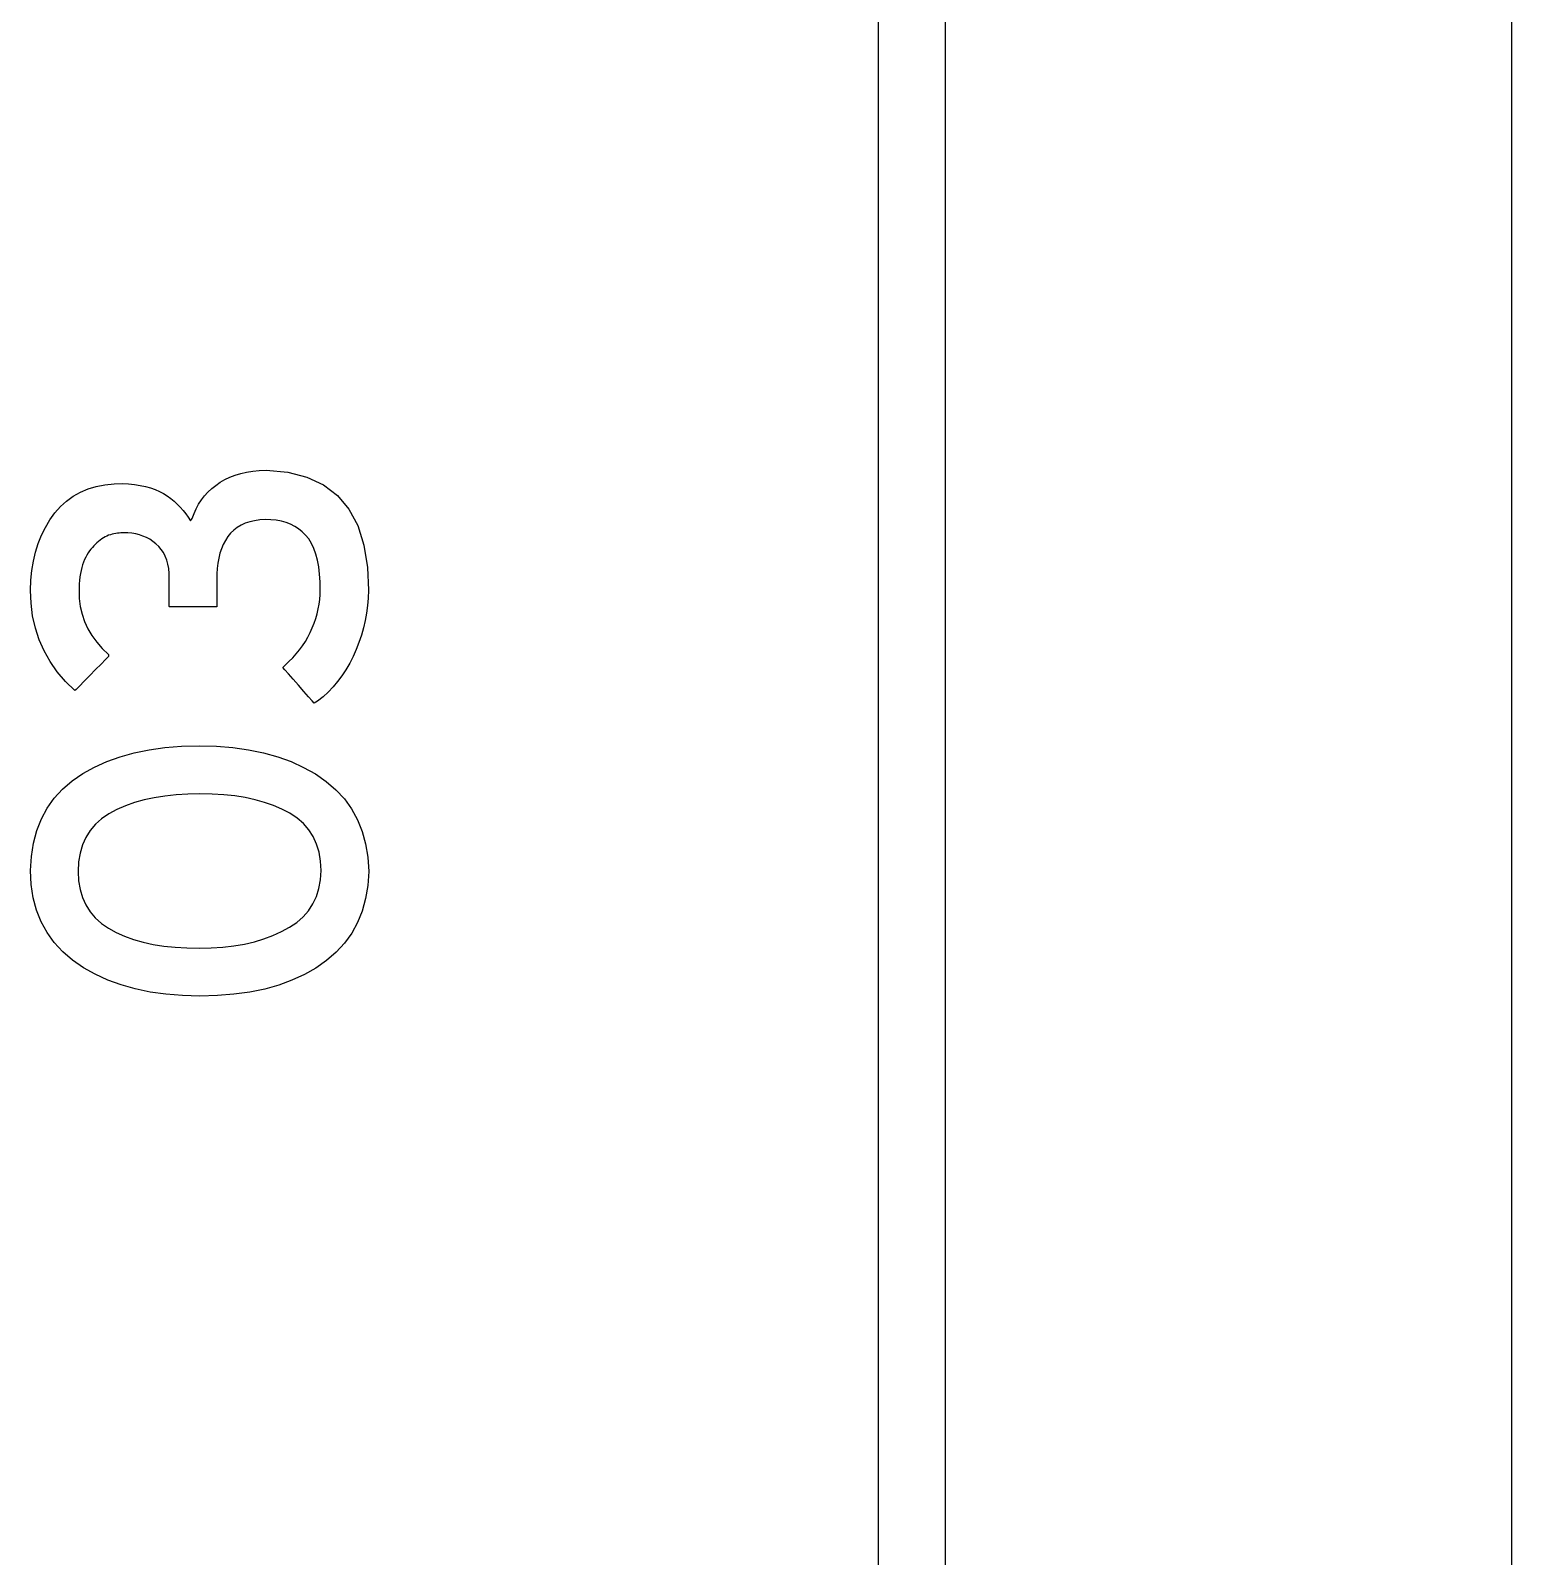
# Model space of a CAD drawing. Extents: x 1 to 47.7, y 0.2 to 33.5.
# Drawn here: x 36.1198 to 36.5591, y 4.101 to 4.5538 of the extents above; entities that cross this region are included whole.
import ezdxf

# ---------------------------------------------------------------- set-up
doc = ezdxf.new("R2010")
doc.units = 0
doc.header["$MEASUREMENT"] = 0
for name, color, linetype in [('1_1__SCREW_TERMINAL_BLOCK_', 7, 'CONTINUOUS'), ('1_2__SCREW_TERMINAL_BLOCK_', 7, 'CONTINUOUS'), ('1_3__CONNECTORIZED_RELAY__', 7, 'CONTINUOUS'), ('1_4__CONNECTORIZED_RELAY__', 7, 'CONTINUOUS'), ('6_0____DWG', 7, 'CONTINUOUS')]:
    doc.layers.add(name, color=color, linetype=linetype)

msp = doc.modelspace()

# ---------------------------------------------------------------- linework, layer by layer
at = {"layer": '1_1__SCREW_TERMINAL_BLOCK_'}
for points in [[(36.37123, 5.08584), (36.37123, 4.97034), (36.37123, 4.85767), (36.37123, 4.80243), (36.37123, 4.74794), (36.37123, 4.6942), (36.37123, 4.64123), (36.37123, 4.58904), (36.37123, 4.53765), (36.37123, 4.48706), (36.37123, 4.43729), (36.37124, 4.38834), (36.37124, 4.34024), (36.37124, 4.293), (36.37124, 4.24661), (36.37124, 4.20111), (36.37124, 4.15649), (36.37124, 4.11278), (36.37124, 4.06998)], [(36.39123, 4.07346), (36.39123, 4.12601), (36.39123, 4.17944), (36.39123, 4.23374), (36.39123, 4.2889), (36.39123, 4.3449), (36.39122, 4.40173), (36.39122, 4.45937), (36.39122, 4.51782), (36.39122, 4.57706), (36.39122, 4.63708), (36.39122, 4.69787), (36.39122, 4.7594), (36.39122, 4.88468), (36.39122, 5.01282)]]:
    msp.add_lwpolyline(points, dxfattribs=at)
for points in [[(36.1897, 4.42329), (36.19614, 4.42273), (36.20182, 4.4213), (36.20673, 4.419), (36.21087, 4.41583), (36.21425, 4.41178), (36.21687, 4.40687), (36.21872, 4.40108), (36.2198, 4.39441), (36.22011, 4.38768), (36.22, 4.38539), (36.21979, 4.38313), (36.21948, 4.3809), (36.21907, 4.37869), (36.21856, 4.37651), (36.21795, 4.37435), (36.21724, 4.37222), (36.21643, 4.37011), (36.21551, 4.36803), (36.21448, 4.36602), (36.21337, 4.36411), (36.21218, 4.36231), (36.2109, 4.3606), (36.20954, 4.359), (36.20809, 4.35749), (36.20657, 4.35609), (36.20496, 4.3548), (36.20394, 4.35417), (36.20335, 4.35485), (36.20227, 4.35609), (36.20087, 4.3577), (36.1993, 4.35949), (36.19773, 4.36129), (36.19633, 4.36289), (36.19525, 4.36413), (36.19466, 4.36481), (36.1953, 4.36548), (36.19648, 4.36656), (36.1976, 4.36767), (36.19864, 4.36883), (36.19961, 4.37002), (36.20051, 4.37124), (36.20134, 4.37251), (36.20209, 4.3738), (36.20278, 4.37514), (36.20339, 4.37653), (36.20394, 4.37793), (36.20441, 4.37933), (36.20481, 4.38074), (36.20514, 4.38215), (36.20539, 4.38356), (36.20558, 4.38498), (36.2057, 4.3864), (36.20574, 4.38782), (36.2057, 4.39015), (36.20555, 4.39247), (36.20529, 4.39463), (36.20492, 4.39662), (36.20444, 4.39845), (36.20385, 4.4001), (36.20314, 4.40159), (36.20233, 4.40291), (36.2014, 4.40407), (36.20042, 4.40505), (36.19935, 4.40591), (36.1982, 4.40665), (36.19696, 4.40728), (36.19563, 4.40779), (36.19422, 4.40819), (36.19271, 4.40846), (36.19113, 4.40862), (36.18945, 4.40866), (36.18782, 4.40856), (36.18628, 4.40834), (36.18484, 4.40801), (36.1835, 4.40756), (36.18226, 4.40701), (36.18113, 4.40633), (36.18009, 4.40554), (36.17915, 4.40464), (36.17833, 4.40362), (36.17762, 4.40249), (36.17699, 4.40129), (36.17646, 4.40002), (36.17601, 4.39867), (36.17565, 4.39724), (36.17538, 4.39575), (36.1752, 4.39418), (36.1751, 4.39253), (36.17509, 4.3915), (36.17509, 4.39095), (36.17509, 4.38994), (36.17509, 4.38862), (36.17509, 4.38716), (36.17509, 4.38569), (36.17509, 4.38438), (36.17509, 4.38337), (36.17509, 4.38282), (36.17492, 4.38276), (36.17392, 4.38276), (36.17221, 4.38276), (36.17006, 4.38276), (36.1677, 4.38276), (36.16537, 4.38276), (36.16332, 4.38276), (36.16179, 4.38276), (36.16103, 4.38276), (36.16098, 4.38292), (36.16098, 4.38361), (36.16098, 4.38471), (36.16098, 4.38606), (36.16098, 4.38753), (36.16098, 4.38895), (36.16098, 4.39017), (36.16098, 4.39106), (36.16098, 4.39145), (36.16095, 4.39272), (36.16081, 4.39412), (36.16057, 4.39543), (36.16023, 4.39666), (36.15978, 4.3978), (36.15923, 4.39886), (36.15858, 4.39983), (36.15783, 4.40072), (36.15697, 4.40152), (36.15608, 4.40221), (36.15516, 4.40281), (36.15419, 4.40333), (36.15317, 4.40378), (36.15211, 4.40413), (36.15101, 4.40441), (36.14987, 4.4046), (36.14868, 4.40471), (36.14756, 4.40474), (36.14707, 4.40473), (36.14659, 4.40471), (36.14609, 4.40466), (36.14559, 4.4046), (36.14508, 4.40452), (36.14456, 4.40443), (36.14404, 4.40431), (36.14351, 4.40418), (36.14297, 4.40402), (36.14244, 4.40379), (36.14192, 4.40353), (36.14142, 4.40324), (36.14092, 4.40293), (36.14044, 4.40258), (36.13997, 4.40221), (36.13951, 4.40181), (36.13907, 4.40138), (36.13862, 4.40092), (36.13817, 4.40043), (36.13773, 4.39991), (36.13732, 4.39935), (36.13692, 4.39876), (36.13655, 4.39814), (36.13619, 4.39748), (36.13586, 4.39679), (36.13554, 4.39606), (36.13526, 4.39528), (36.13502, 4.39444), (36.13481, 4.39356), (36.13463, 4.39263), (36.13448, 4.39166), (36.13436, 4.39064), (36.13428, 4.38958), (36.13422, 4.38848), (36.1342, 4.38733), (36.13427, 4.38525), (36.13457, 4.38288), (36.1351, 4.3806), (36.13585, 4.3784), (36.13683, 4.37628), (36.13803, 4.37424), (36.13945, 4.37228), (36.1411, 4.37041), (36.14297, 4.36862), (36.14299, 4.36809), (36.14209, 4.36718), (36.14074, 4.36581), (36.13911, 4.36415), (36.13737, 4.36238), (36.13571, 4.3607), (36.13431, 4.35927), (36.13334, 4.35828), (36.13298, 4.35791), (36.1302, 4.36063), (36.12775, 4.36349), (36.12563, 4.36651), (36.12384, 4.36968), (36.12238, 4.373), (36.12125, 4.37647), (36.12044, 4.38009), (36.11997, 4.38386), (36.11982, 4.38765), (36.11993, 4.39067), (36.12022, 4.39358), (36.12067, 4.39636), (36.1213, 4.39904), (36.12211, 4.40159), (36.12308, 4.40403), (36.12423, 4.40635), (36.12555, 4.40856), (36.12705, 4.41064), (36.12872, 4.41252), (36.13053, 4.41417), (36.1325, 4.4156), (36.13462, 4.4168), (36.13689, 4.41777), (36.1393, 4.41851), (36.14187, 4.41903), (36.14459, 4.41932), (36.14704, 4.41935), (36.14889, 4.41924), (36.15065, 4.41905), (36.15232, 4.41879), (36.15389, 4.41846), (36.15537, 4.41806), (36.15675, 4.41758), (36.15804, 4.41703), (36.15923, 4.4164), (36.16034, 4.41569), (36.1614, 4.41492), (36.16241, 4.41411), (36.16336, 4.41324), (36.16425, 4.41234), (36.16509, 4.41139), (36.16587, 4.41039), (36.1666, 4.40935), (36.16727, 4.40826), (36.16777, 4.40904), (36.16831, 4.41051), (36.16894, 4.4119), (36.16967, 4.41323), (36.1705, 4.41449), (36.17142, 4.41568), (36.17245, 4.4168), (36.17358, 4.41785), (36.1748, 4.41882), (36.17609, 4.41974), (36.17747, 4.42054), (36.17894, 4.42125), (36.1805, 4.42185), (36.18216, 4.42234), (36.18391, 4.42274), (36.18575, 4.42302), (36.18768, 4.42321)], [(36.1698, 4.34153), (36.17495, 4.3414), (36.17985, 4.34101), (36.18452, 4.34035), (36.18895, 4.33944), (36.19315, 4.33827), (36.1971, 4.33684), (36.20082, 4.33515), (36.2043, 4.3332), (36.20753, 4.33098), (36.21041, 4.32851), (36.21292, 4.32579), (36.21505, 4.32282), (36.21681, 4.31961), (36.2182, 4.31614), (36.21921, 4.31243), (36.21985, 4.30847), (36.22012, 4.30427), (36.21985, 4.30011), (36.21922, 4.29619), (36.21821, 4.29252), (36.21684, 4.28909), (36.21509, 4.2859), (36.21298, 4.28296), (36.2105, 4.28027), (36.20765, 4.27781), (36.20446, 4.27561), (36.20104, 4.27365), (36.19737, 4.27196), (36.19344, 4.27053), (36.18927, 4.26936), (36.18484, 4.26845), (36.18017, 4.2678), (36.17525, 4.26741), (36.17007, 4.26728), (36.16491, 4.26741), (36.15999, 4.26781), (36.15531, 4.26847), (36.15087, 4.26939), (36.14667, 4.27057), (36.14271, 4.27202), (36.13899, 4.27374), (36.13551, 4.27571), (36.13227, 4.27795), (36.12938, 4.28044), (36.12687, 4.28316), (36.12475, 4.28612), (36.123, 4.28933), (36.12163, 4.29277), (36.12065, 4.29645), (36.12004, 4.30037), (36.11982, 4.30454), (36.12007, 4.30874), (36.12068, 4.31269), (36.12167, 4.31639), (36.12303, 4.31984), (36.12476, 4.32304), (36.12686, 4.32599), (36.12933, 4.32868), (36.13216, 4.33113), (36.13535, 4.33332), (36.13879, 4.33524), (36.14248, 4.33691), (36.14641, 4.33832), (36.15059, 4.33947), (36.15502, 4.34037), (36.1597, 4.34101), (36.16462, 4.3414)], [(36.17007, 4.3273), (36.16645, 4.32722), (36.16299, 4.32701), (36.15967, 4.32664), (36.15651, 4.32613), (36.15351, 4.32548), (36.15065, 4.32468), (36.14795, 4.32373), (36.1454, 4.32264), (36.14302, 4.32138), (36.14091, 4.31991), (36.13908, 4.31826), (36.13753, 4.31641), (36.13626, 4.31437), (36.13526, 4.31213), (36.13454, 4.3097), (36.13409, 4.30708), (36.13392, 4.30427), (36.13409, 4.3015), (36.13453, 4.29892), (36.13524, 4.29653), (36.13623, 4.29433), (36.13749, 4.29232), (36.13902, 4.2905), (36.14082, 4.28886), (36.1429, 4.28742), (36.14523, 4.28616), (36.14773, 4.28504), (36.15039, 4.28407), (36.15322, 4.28326), (36.15621, 4.28261), (36.15936, 4.2821), (36.16268, 4.28175), (36.16616, 4.28155), (36.1698, 4.28151), (36.1734, 4.28158), (36.17684, 4.28181), (36.18013, 4.2822), (36.18326, 4.28273), (36.18624, 4.28342), (36.18906, 4.28426), (36.19172, 4.28525), (36.19423, 4.2864), (36.19662, 4.28769), (36.19879, 4.28915), (36.20068, 4.29079), (36.20229, 4.29262), (36.2036, 4.29463), (36.20464, 4.29683), (36.20538, 4.29921), (36.20584, 4.30178), (36.20601, 4.30454), (36.20584, 4.30735), (36.20539, 4.30997), (36.20466, 4.31238), (36.20364, 4.3146), (36.20234, 4.31663), (36.20075, 4.31846), (36.19889, 4.32009), (36.19674, 4.32153), (36.19438, 4.32276), (36.1919, 4.32382), (36.18926, 4.32474), (36.18646, 4.32552), (36.1835, 4.32616), (36.18038, 4.32666), (36.17711, 4.32701), (36.17367, 4.32723)]]:
    msp.add_lwpolyline(points, close=True, dxfattribs=at)
at = {"layer": '1_2__SCREW_TERMINAL_BLOCK_'}
for points in [[(36.37123, 5.08584), (36.37123, 4.97034), (36.37123, 4.85767), (36.37123, 4.80243), (36.37123, 4.74794), (36.37123, 4.6942), (36.37123, 4.64123), (36.37123, 4.58904), (36.37123, 4.53765), (36.37123, 4.48706), (36.37123, 4.43729), (36.37124, 4.38834), (36.37124, 4.34024), (36.37124, 4.293), (36.37124, 4.24661), (36.37124, 4.20111), (36.37124, 4.15649), (36.37124, 4.11278), (36.37124, 4.06998)], [(36.39123, 4.07346), (36.39123, 4.12601), (36.39123, 4.17944), (36.39123, 4.23374), (36.39123, 4.2889), (36.39123, 4.3449), (36.39122, 4.40173), (36.39122, 4.45937), (36.39122, 4.51782), (36.39122, 4.57706), (36.39122, 4.63708), (36.39122, 4.69787), (36.39122, 4.7594), (36.39122, 4.88468), (36.39122, 5.01282)]]:
    msp.add_lwpolyline(points, dxfattribs=at)
for points in [[(36.1897, 4.42329), (36.19614, 4.42273), (36.20182, 4.4213), (36.20673, 4.419), (36.21087, 4.41583), (36.21425, 4.41178), (36.21687, 4.40687), (36.21872, 4.40108), (36.2198, 4.39441), (36.22011, 4.38768), (36.22, 4.38539), (36.21979, 4.38313), (36.21948, 4.3809), (36.21907, 4.37869), (36.21856, 4.37651), (36.21795, 4.37435), (36.21724, 4.37222), (36.21643, 4.37011), (36.21551, 4.36803), (36.21448, 4.36602), (36.21337, 4.36411), (36.21218, 4.36231), (36.2109, 4.3606), (36.20954, 4.359), (36.20809, 4.35749), (36.20657, 4.35609), (36.20496, 4.3548), (36.20394, 4.35417), (36.20335, 4.35485), (36.20227, 4.35609), (36.20087, 4.3577), (36.1993, 4.35949), (36.19773, 4.36129), (36.19633, 4.36289), (36.19525, 4.36413), (36.19466, 4.36481), (36.1953, 4.36548), (36.19648, 4.36656), (36.1976, 4.36767), (36.19864, 4.36883), (36.19961, 4.37002), (36.20051, 4.37124), (36.20134, 4.37251), (36.20209, 4.3738), (36.20278, 4.37514), (36.20339, 4.37653), (36.20394, 4.37793), (36.20441, 4.37933), (36.20481, 4.38074), (36.20514, 4.38215), (36.20539, 4.38356), (36.20558, 4.38498), (36.2057, 4.3864), (36.20574, 4.38782), (36.2057, 4.39015), (36.20555, 4.39247), (36.20529, 4.39463), (36.20492, 4.39662), (36.20444, 4.39845), (36.20385, 4.4001), (36.20314, 4.40159), (36.20233, 4.40291), (36.2014, 4.40407), (36.20042, 4.40505), (36.19935, 4.40591), (36.1982, 4.40665), (36.19696, 4.40728), (36.19563, 4.40779), (36.19422, 4.40819), (36.19271, 4.40846), (36.19113, 4.40862), (36.18945, 4.40866), (36.18782, 4.40856), (36.18628, 4.40834), (36.18484, 4.40801), (36.1835, 4.40756), (36.18226, 4.40701), (36.18113, 4.40633), (36.18009, 4.40554), (36.17915, 4.40464), (36.17833, 4.40362), (36.17762, 4.40249), (36.17699, 4.40129), (36.17646, 4.40002), (36.17601, 4.39867), (36.17565, 4.39724), (36.17538, 4.39575), (36.1752, 4.39418), (36.1751, 4.39253), (36.17509, 4.3915), (36.17509, 4.39095), (36.17509, 4.38994), (36.17509, 4.38862), (36.17509, 4.38716), (36.17509, 4.38569), (36.17509, 4.38438), (36.17509, 4.38337), (36.17509, 4.38282), (36.17492, 4.38276), (36.17392, 4.38276), (36.17221, 4.38276), (36.17006, 4.38276), (36.1677, 4.38276), (36.16537, 4.38276), (36.16332, 4.38276), (36.16179, 4.38276), (36.16103, 4.38276), (36.16098, 4.38292), (36.16098, 4.38361), (36.16098, 4.38471), (36.16098, 4.38606), (36.16098, 4.38753), (36.16098, 4.38895), (36.16098, 4.39017), (36.16098, 4.39106), (36.16098, 4.39145), (36.16095, 4.39272), (36.16081, 4.39412), (36.16057, 4.39543), (36.16023, 4.39666), (36.15978, 4.3978), (36.15923, 4.39886), (36.15858, 4.39983), (36.15783, 4.40072), (36.15697, 4.40152), (36.15608, 4.40221), (36.15516, 4.40281), (36.15419, 4.40333), (36.15317, 4.40378), (36.15211, 4.40413), (36.15101, 4.40441), (36.14987, 4.4046), (36.14868, 4.40471), (36.14756, 4.40474), (36.14707, 4.40473), (36.14659, 4.40471), (36.14609, 4.40466), (36.14559, 4.4046), (36.14508, 4.40452), (36.14456, 4.40443), (36.14404, 4.40431), (36.14351, 4.40418), (36.14297, 4.40402), (36.14244, 4.40379), (36.14192, 4.40353), (36.14142, 4.40324), (36.14092, 4.40293), (36.14044, 4.40258), (36.13997, 4.40221), (36.13951, 4.40181), (36.13907, 4.40138), (36.13862, 4.40092), (36.13817, 4.40043), (36.13773, 4.39991), (36.13732, 4.39935), (36.13692, 4.39876), (36.13655, 4.39814), (36.13619, 4.39748), (36.13586, 4.39679), (36.13554, 4.39606), (36.13526, 4.39528), (36.13502, 4.39444), (36.13481, 4.39356), (36.13463, 4.39263), (36.13448, 4.39166), (36.13436, 4.39064), (36.13428, 4.38958), (36.13422, 4.38848), (36.1342, 4.38733), (36.13427, 4.38525), (36.13457, 4.38288), (36.1351, 4.3806), (36.13585, 4.3784), (36.13683, 4.37628), (36.13803, 4.37424), (36.13945, 4.37228), (36.1411, 4.37041), (36.14297, 4.36862), (36.14299, 4.36809), (36.14209, 4.36718), (36.14074, 4.36581), (36.13911, 4.36415), (36.13737, 4.36238), (36.13571, 4.3607), (36.13431, 4.35927), (36.13334, 4.35828), (36.13298, 4.35791), (36.1302, 4.36063), (36.12775, 4.36349), (36.12563, 4.36651), (36.12384, 4.36968), (36.12238, 4.373), (36.12125, 4.37647), (36.12044, 4.38009), (36.11997, 4.38386), (36.11982, 4.38765), (36.11993, 4.39067), (36.12022, 4.39358), (36.12067, 4.39636), (36.1213, 4.39904), (36.12211, 4.40159), (36.12308, 4.40403), (36.12423, 4.40635), (36.12555, 4.40856), (36.12705, 4.41064), (36.12872, 4.41252), (36.13053, 4.41417), (36.1325, 4.4156), (36.13462, 4.4168), (36.13689, 4.41777), (36.1393, 4.41851), (36.14187, 4.41903), (36.14459, 4.41932), (36.14704, 4.41935), (36.14889, 4.41924), (36.15065, 4.41905), (36.15232, 4.41879), (36.15389, 4.41846), (36.15537, 4.41806), (36.15675, 4.41758), (36.15804, 4.41703), (36.15923, 4.4164), (36.16034, 4.41569), (36.1614, 4.41492), (36.16241, 4.41411), (36.16336, 4.41324), (36.16425, 4.41234), (36.16509, 4.41139), (36.16587, 4.41039), (36.1666, 4.40935), (36.16727, 4.40826), (36.16777, 4.40904), (36.16831, 4.41051), (36.16894, 4.4119), (36.16967, 4.41323), (36.1705, 4.41449), (36.17142, 4.41568), (36.17245, 4.4168), (36.17358, 4.41785), (36.1748, 4.41882), (36.17609, 4.41974), (36.17747, 4.42054), (36.17894, 4.42125), (36.1805, 4.42185), (36.18216, 4.42234), (36.18391, 4.42274), (36.18575, 4.42302), (36.18768, 4.42321)], [(36.1698, 4.34153), (36.17495, 4.3414), (36.17985, 4.34101), (36.18452, 4.34035), (36.18895, 4.33944), (36.19315, 4.33827), (36.1971, 4.33684), (36.20082, 4.33515), (36.2043, 4.3332), (36.20753, 4.33098), (36.21041, 4.32851), (36.21292, 4.32579), (36.21505, 4.32282), (36.21681, 4.31961), (36.2182, 4.31614), (36.21921, 4.31243), (36.21985, 4.30847), (36.22012, 4.30427), (36.21985, 4.30011), (36.21922, 4.29619), (36.21821, 4.29252), (36.21684, 4.28909), (36.21509, 4.2859), (36.21298, 4.28296), (36.2105, 4.28027), (36.20765, 4.27781), (36.20446, 4.27561), (36.20104, 4.27365), (36.19737, 4.27196), (36.19344, 4.27053), (36.18927, 4.26936), (36.18484, 4.26845), (36.18017, 4.2678), (36.17525, 4.26741), (36.17007, 4.26728), (36.16491, 4.26741), (36.15999, 4.26781), (36.15531, 4.26847), (36.15087, 4.26939), (36.14667, 4.27057), (36.14271, 4.27202), (36.13899, 4.27374), (36.13551, 4.27571), (36.13227, 4.27795), (36.12938, 4.28044), (36.12687, 4.28316), (36.12475, 4.28612), (36.123, 4.28933), (36.12163, 4.29277), (36.12065, 4.29645), (36.12004, 4.30037), (36.11982, 4.30454), (36.12007, 4.30874), (36.12068, 4.31269), (36.12167, 4.31639), (36.12303, 4.31984), (36.12476, 4.32304), (36.12686, 4.32599), (36.12933, 4.32868), (36.13216, 4.33113), (36.13535, 4.33332), (36.13879, 4.33524), (36.14248, 4.33691), (36.14641, 4.33832), (36.15059, 4.33947), (36.15502, 4.34037), (36.1597, 4.34101), (36.16462, 4.3414)], [(36.17007, 4.3273), (36.16645, 4.32722), (36.16299, 4.32701), (36.15967, 4.32664), (36.15651, 4.32613), (36.15351, 4.32548), (36.15065, 4.32468), (36.14795, 4.32373), (36.1454, 4.32264), (36.14302, 4.32138), (36.14091, 4.31991), (36.13908, 4.31826), (36.13753, 4.31641), (36.13626, 4.31437), (36.13526, 4.31213), (36.13454, 4.3097), (36.13409, 4.30708), (36.13392, 4.30427), (36.13409, 4.3015), (36.13453, 4.29892), (36.13524, 4.29653), (36.13623, 4.29433), (36.13749, 4.29232), (36.13902, 4.2905), (36.14082, 4.28886), (36.1429, 4.28742), (36.14523, 4.28616), (36.14773, 4.28504), (36.15039, 4.28407), (36.15322, 4.28326), (36.15621, 4.28261), (36.15936, 4.2821), (36.16268, 4.28175), (36.16616, 4.28155), (36.1698, 4.28151), (36.1734, 4.28158), (36.17684, 4.28181), (36.18013, 4.2822), (36.18326, 4.28273), (36.18624, 4.28342), (36.18906, 4.28426), (36.19172, 4.28525), (36.19423, 4.2864), (36.19662, 4.28769), (36.19879, 4.28915), (36.20068, 4.29079), (36.20229, 4.29262), (36.2036, 4.29463), (36.20464, 4.29683), (36.20538, 4.29921), (36.20584, 4.30178), (36.20601, 4.30454), (36.20584, 4.30735), (36.20539, 4.30997), (36.20466, 4.31238), (36.20364, 4.3146), (36.20234, 4.31663), (36.20075, 4.31846), (36.19889, 4.32009), (36.19674, 4.32153), (36.19438, 4.32276), (36.1919, 4.32382), (36.18926, 4.32474), (36.18646, 4.32552), (36.1835, 4.32616), (36.18038, 4.32666), (36.17711, 4.32701), (36.17367, 4.32723)]]:
    msp.add_lwpolyline(points, close=True, dxfattribs=at)
at = {"layer": '1_3__CONNECTORIZED_RELAY__'}
for points in [[(36.37123, 5.06441), (36.37123, 4.97459), (36.37123, 4.88649), (36.37123, 4.80016), (36.37123, 4.71564), (36.37123, 4.63298), (36.37123, 4.55222), (36.37123, 4.4734), (36.37124, 4.39658), (36.37124, 4.32179), (36.37124, 4.24909), (36.37124, 4.17851), (36.37124, 4.11011), (36.37124, 4.04393)], [(36.39123, 4.0967), (36.39123, 4.14965), (36.39123, 4.20347), (36.39123, 4.25815), (36.39123, 4.31368), (36.39122, 4.37005), (36.39122, 4.42725), (36.39122, 4.48525), (36.39122, 4.54405), (36.39122, 4.60364), (36.39122, 4.664), (36.39122, 4.72512), (36.39122, 4.78699), (36.39122, 4.91292), (36.39122, 5.04168)]]:
    msp.add_lwpolyline(points, dxfattribs=at)
for points in [[(36.1897, 4.42329), (36.19614, 4.42273), (36.20182, 4.4213), (36.20673, 4.419), (36.21087, 4.41583), (36.21425, 4.41178), (36.21687, 4.40687), (36.21872, 4.40108), (36.2198, 4.39441), (36.22011, 4.38768), (36.22, 4.38539), (36.21979, 4.38313), (36.21948, 4.3809), (36.21907, 4.37869), (36.21856, 4.37651), (36.21795, 4.37435), (36.21724, 4.37222), (36.21643, 4.37011), (36.21551, 4.36803), (36.21448, 4.36602), (36.21337, 4.36411), (36.21218, 4.36231), (36.2109, 4.3606), (36.20954, 4.359), (36.20809, 4.35749), (36.20657, 4.35609), (36.20496, 4.3548), (36.20394, 4.35417), (36.20335, 4.35485), (36.20227, 4.35609), (36.20087, 4.3577), (36.1993, 4.35949), (36.19773, 4.36129), (36.19633, 4.36289), (36.19525, 4.36413), (36.19466, 4.36481), (36.1953, 4.36548), (36.19648, 4.36656), (36.1976, 4.36767), (36.19864, 4.36883), (36.19961, 4.37002), (36.20051, 4.37124), (36.20134, 4.37251), (36.20209, 4.3738), (36.20278, 4.37514), (36.20339, 4.37653), (36.20394, 4.37793), (36.20441, 4.37933), (36.20481, 4.38074), (36.20514, 4.38215), (36.20539, 4.38356), (36.20558, 4.38498), (36.2057, 4.3864), (36.20574, 4.38782), (36.2057, 4.39015), (36.20555, 4.39247), (36.20529, 4.39463), (36.20492, 4.39662), (36.20444, 4.39845), (36.20385, 4.4001), (36.20314, 4.40159), (36.20233, 4.40291), (36.2014, 4.40407), (36.20042, 4.40505), (36.19935, 4.40591), (36.1982, 4.40665), (36.19696, 4.40728), (36.19563, 4.40779), (36.19422, 4.40819), (36.19271, 4.40846), (36.19113, 4.40862), (36.18945, 4.40866), (36.18782, 4.40856), (36.18628, 4.40834), (36.18484, 4.40801), (36.1835, 4.40756), (36.18226, 4.40701), (36.18113, 4.40633), (36.18009, 4.40554), (36.17915, 4.40464), (36.17833, 4.40362), (36.17762, 4.40249), (36.17699, 4.40129), (36.17646, 4.40002), (36.17601, 4.39867), (36.17565, 4.39724), (36.17538, 4.39575), (36.1752, 4.39418), (36.1751, 4.39253), (36.17509, 4.3915), (36.17509, 4.39095), (36.17509, 4.38994), (36.17509, 4.38862), (36.17509, 4.38716), (36.17509, 4.38569), (36.17509, 4.38438), (36.17509, 4.38337), (36.17509, 4.38282), (36.17492, 4.38276), (36.17392, 4.38276), (36.17221, 4.38276), (36.17006, 4.38276), (36.1677, 4.38276), (36.16537, 4.38276), (36.16332, 4.38276), (36.16179, 4.38276), (36.16103, 4.38276), (36.16098, 4.38292), (36.16098, 4.38361), (36.16098, 4.38471), (36.16098, 4.38606), (36.16098, 4.38753), (36.16098, 4.38895), (36.16098, 4.39017), (36.16098, 4.39106), (36.16098, 4.39145), (36.16095, 4.39272), (36.16081, 4.39412), (36.16057, 4.39543), (36.16023, 4.39666), (36.15978, 4.3978), (36.15923, 4.39886), (36.15858, 4.39983), (36.15783, 4.40072), (36.15697, 4.40152), (36.15608, 4.40221), (36.15516, 4.40281), (36.15419, 4.40333), (36.15317, 4.40378), (36.15211, 4.40413), (36.15101, 4.40441), (36.14987, 4.4046), (36.14868, 4.40471), (36.14756, 4.40474), (36.14707, 4.40473), (36.14659, 4.40471), (36.14609, 4.40466), (36.14559, 4.4046), (36.14508, 4.40452), (36.14456, 4.40443), (36.14404, 4.40431), (36.14351, 4.40418), (36.14297, 4.40402), (36.14244, 4.40379), (36.14192, 4.40353), (36.14142, 4.40324), (36.14092, 4.40293), (36.14044, 4.40258), (36.13997, 4.40221), (36.13951, 4.40181), (36.13907, 4.40138), (36.13862, 4.40092), (36.13817, 4.40043), (36.13773, 4.39991), (36.13732, 4.39935), (36.13692, 4.39876), (36.13655, 4.39814), (36.13619, 4.39748), (36.13586, 4.39679), (36.13554, 4.39606), (36.13526, 4.39528), (36.13502, 4.39444), (36.13481, 4.39356), (36.13463, 4.39263), (36.13448, 4.39166), (36.13436, 4.39064), (36.13428, 4.38958), (36.13422, 4.38848), (36.1342, 4.38733), (36.13427, 4.38525), (36.13457, 4.38288), (36.1351, 4.3806), (36.13585, 4.3784), (36.13683, 4.37628), (36.13803, 4.37424), (36.13945, 4.37228), (36.1411, 4.37041), (36.14297, 4.36862), (36.14299, 4.36809), (36.14209, 4.36718), (36.14074, 4.36581), (36.13911, 4.36415), (36.13737, 4.36238), (36.13571, 4.3607), (36.13431, 4.35927), (36.13334, 4.35828), (36.13298, 4.35791), (36.1302, 4.36063), (36.12775, 4.36349), (36.12563, 4.36651), (36.12384, 4.36968), (36.12238, 4.373), (36.12125, 4.37647), (36.12044, 4.38009), (36.11997, 4.38386), (36.11982, 4.38765), (36.11993, 4.39067), (36.12022, 4.39358), (36.12067, 4.39636), (36.1213, 4.39904), (36.12211, 4.40159), (36.12308, 4.40403), (36.12423, 4.40635), (36.12555, 4.40856), (36.12705, 4.41064), (36.12872, 4.41252), (36.13053, 4.41417), (36.1325, 4.4156), (36.13462, 4.4168), (36.13689, 4.41777), (36.1393, 4.41851), (36.14187, 4.41903), (36.14459, 4.41932), (36.14704, 4.41935), (36.14889, 4.41924), (36.15065, 4.41905), (36.15232, 4.41879), (36.15389, 4.41846), (36.15537, 4.41806), (36.15675, 4.41758), (36.15804, 4.41703), (36.15923, 4.4164), (36.16034, 4.41569), (36.1614, 4.41492), (36.16241, 4.41411), (36.16336, 4.41324), (36.16425, 4.41234), (36.16509, 4.41139), (36.16587, 4.41039), (36.1666, 4.40935), (36.16727, 4.40826), (36.16777, 4.40904), (36.16831, 4.41051), (36.16894, 4.4119), (36.16967, 4.41323), (36.1705, 4.41449), (36.17142, 4.41568), (36.17245, 4.4168), (36.17358, 4.41785), (36.1748, 4.41882), (36.17609, 4.41974), (36.17747, 4.42054), (36.17894, 4.42125), (36.1805, 4.42185), (36.18216, 4.42234), (36.18391, 4.42274), (36.18575, 4.42302), (36.18768, 4.42321)], [(36.1698, 4.34153), (36.17495, 4.3414), (36.17985, 4.34101), (36.18452, 4.34035), (36.18895, 4.33944), (36.19315, 4.33827), (36.1971, 4.33684), (36.20082, 4.33515), (36.2043, 4.3332), (36.20753, 4.33098), (36.21041, 4.32851), (36.21292, 4.32579), (36.21505, 4.32282), (36.21681, 4.31961), (36.2182, 4.31614), (36.21921, 4.31243), (36.21985, 4.30847), (36.22012, 4.30427), (36.21985, 4.30011), (36.21922, 4.29619), (36.21821, 4.29252), (36.21684, 4.28909), (36.21509, 4.2859), (36.21298, 4.28296), (36.2105, 4.28027), (36.20765, 4.27781), (36.20446, 4.27561), (36.20104, 4.27365), (36.19737, 4.27196), (36.19344, 4.27053), (36.18927, 4.26936), (36.18484, 4.26845), (36.18017, 4.2678), (36.17525, 4.26741), (36.17007, 4.26728), (36.16491, 4.26741), (36.15999, 4.26781), (36.15531, 4.26847), (36.15087, 4.26939), (36.14667, 4.27057), (36.14271, 4.27202), (36.13899, 4.27374), (36.13551, 4.27571), (36.13227, 4.27795), (36.12938, 4.28044), (36.12687, 4.28316), (36.12475, 4.28612), (36.123, 4.28933), (36.12163, 4.29277), (36.12065, 4.29645), (36.12004, 4.30037), (36.11982, 4.30454), (36.12007, 4.30874), (36.12068, 4.31269), (36.12167, 4.31639), (36.12303, 4.31984), (36.12476, 4.32304), (36.12686, 4.32599), (36.12933, 4.32868), (36.13216, 4.33113), (36.13535, 4.33332), (36.13879, 4.33524), (36.14248, 4.33691), (36.14641, 4.33832), (36.15059, 4.33947), (36.15502, 4.34037), (36.1597, 4.34101), (36.16462, 4.3414)], [(36.17007, 4.3273), (36.16645, 4.32722), (36.16299, 4.32701), (36.15967, 4.32664), (36.15651, 4.32613), (36.15351, 4.32548), (36.15065, 4.32468), (36.14795, 4.32373), (36.1454, 4.32264), (36.14302, 4.32138), (36.14091, 4.31991), (36.13908, 4.31826), (36.13753, 4.31641), (36.13626, 4.31437), (36.13526, 4.31213), (36.13454, 4.3097), (36.13409, 4.30708), (36.13392, 4.30427), (36.13409, 4.3015), (36.13453, 4.29892), (36.13524, 4.29653), (36.13623, 4.29433), (36.13749, 4.29232), (36.13902, 4.2905), (36.14082, 4.28886), (36.1429, 4.28742), (36.14523, 4.28616), (36.14773, 4.28504), (36.15039, 4.28407), (36.15322, 4.28326), (36.15621, 4.28261), (36.15936, 4.2821), (36.16268, 4.28175), (36.16616, 4.28155), (36.1698, 4.28151), (36.1734, 4.28158), (36.17684, 4.28181), (36.18013, 4.2822), (36.18326, 4.28273), (36.18624, 4.28342), (36.18906, 4.28426), (36.19172, 4.28525), (36.19423, 4.2864), (36.19662, 4.28769), (36.19879, 4.28915), (36.20068, 4.29079), (36.20229, 4.29262), (36.2036, 4.29463), (36.20464, 4.29683), (36.20538, 4.29921), (36.20584, 4.30178), (36.20601, 4.30454), (36.20584, 4.30735), (36.20539, 4.30997), (36.20466, 4.31238), (36.20364, 4.3146), (36.20234, 4.31663), (36.20075, 4.31846), (36.19889, 4.32009), (36.19674, 4.32153), (36.19438, 4.32276), (36.1919, 4.32382), (36.18926, 4.32474), (36.18646, 4.32552), (36.1835, 4.32616), (36.18038, 4.32666), (36.17711, 4.32701), (36.17367, 4.32723)]]:
    msp.add_lwpolyline(points, close=True, dxfattribs=at)
at = {"layer": '1_4__CONNECTORIZED_RELAY__'}
for points in [[(36.39123, 4.04895), (36.39123, 4.10254), (36.39123, 4.15707), (36.39123, 4.21252), (36.39123, 4.26888), (36.39123, 4.32614), (36.39122, 4.38427), (36.39122, 4.44328), (36.39122, 4.50313), (36.39122, 4.56383), (36.39122, 4.62535), (36.39122, 4.68768), (36.39122, 4.75081), (36.39122, 4.81472), (36.39122, 4.87941), (36.39122, 4.94484), (36.39122, 5.07793)], [(36.37123, 5.02731), (36.37123, 4.96824), (36.37123, 4.90992), (36.37123, 4.85236), (36.37123, 4.79559), (36.37123, 4.7396), (36.37123, 4.68442), (36.37123, 4.63006), (36.37123, 4.57653), (36.37123, 4.52384), (36.37123, 4.47201), (36.37123, 4.42105), (36.37124, 4.37097), (36.37124, 4.32179), (36.37124, 4.27352), (36.37124, 4.22617), (36.37124, 4.17975), (36.37124, 4.13429), (36.37124, 4.08979)]]:
    msp.add_lwpolyline(points, dxfattribs=at)
for points in [[(36.1897, 4.42329), (36.19614, 4.42273), (36.20182, 4.4213), (36.20673, 4.419), (36.21087, 4.41583), (36.21425, 4.41178), (36.21687, 4.40687), (36.21872, 4.40108), (36.2198, 4.39441), (36.22011, 4.38768), (36.22, 4.38539), (36.21979, 4.38313), (36.21948, 4.3809), (36.21907, 4.37869), (36.21856, 4.37651), (36.21795, 4.37435), (36.21724, 4.37222), (36.21643, 4.37011), (36.21551, 4.36803), (36.21448, 4.36602), (36.21337, 4.36411), (36.21218, 4.36231), (36.2109, 4.3606), (36.20954, 4.359), (36.20809, 4.35749), (36.20657, 4.35609), (36.20496, 4.3548), (36.20394, 4.35417), (36.20335, 4.35485), (36.20227, 4.35609), (36.20087, 4.3577), (36.1993, 4.35949), (36.19773, 4.36129), (36.19633, 4.36289), (36.19525, 4.36413), (36.19466, 4.36481), (36.1953, 4.36548), (36.19648, 4.36656), (36.1976, 4.36767), (36.19864, 4.36883), (36.19961, 4.37002), (36.20051, 4.37124), (36.20134, 4.37251), (36.20209, 4.3738), (36.20278, 4.37514), (36.20339, 4.37653), (36.20394, 4.37793), (36.20441, 4.37933), (36.20481, 4.38074), (36.20514, 4.38215), (36.20539, 4.38356), (36.20558, 4.38498), (36.2057, 4.3864), (36.20574, 4.38782), (36.2057, 4.39015), (36.20555, 4.39247), (36.20529, 4.39463), (36.20492, 4.39662), (36.20444, 4.39845), (36.20385, 4.4001), (36.20314, 4.40159), (36.20233, 4.40291), (36.2014, 4.40407), (36.20042, 4.40505), (36.19935, 4.40591), (36.1982, 4.40665), (36.19696, 4.40728), (36.19563, 4.40779), (36.19422, 4.40819), (36.19271, 4.40846), (36.19113, 4.40862), (36.18945, 4.40866), (36.18782, 4.40856), (36.18628, 4.40834), (36.18484, 4.40801), (36.1835, 4.40756), (36.18226, 4.40701), (36.18113, 4.40633), (36.18009, 4.40554), (36.17915, 4.40464), (36.17833, 4.40362), (36.17762, 4.40249), (36.17699, 4.40129), (36.17646, 4.40002), (36.17601, 4.39867), (36.17565, 4.39724), (36.17538, 4.39575), (36.1752, 4.39418), (36.1751, 4.39253), (36.17509, 4.3915), (36.17509, 4.39095), (36.17509, 4.38994), (36.17509, 4.38862), (36.17509, 4.38716), (36.17509, 4.38569), (36.17509, 4.38438), (36.17509, 4.38337), (36.17509, 4.38282), (36.17492, 4.38276), (36.17392, 4.38276), (36.17221, 4.38276), (36.17006, 4.38276), (36.1677, 4.38276), (36.16537, 4.38276), (36.16332, 4.38276), (36.16179, 4.38276), (36.16103, 4.38276), (36.16098, 4.38292), (36.16098, 4.38361), (36.16098, 4.38471), (36.16098, 4.38606), (36.16098, 4.38753), (36.16098, 4.38895), (36.16098, 4.39017), (36.16098, 4.39106), (36.16098, 4.39145), (36.16095, 4.39272), (36.16081, 4.39412), (36.16057, 4.39543), (36.16023, 4.39666), (36.15978, 4.3978), (36.15923, 4.39886), (36.15858, 4.39983), (36.15783, 4.40072), (36.15697, 4.40152), (36.15608, 4.40221), (36.15516, 4.40281), (36.15419, 4.40333), (36.15317, 4.40378), (36.15211, 4.40413), (36.15101, 4.40441), (36.14987, 4.4046), (36.14868, 4.40471), (36.14756, 4.40474), (36.14707, 4.40473), (36.14659, 4.40471), (36.14609, 4.40466), (36.14559, 4.4046), (36.14508, 4.40452), (36.14456, 4.40443), (36.14404, 4.40431), (36.14351, 4.40418), (36.14297, 4.40402), (36.14244, 4.40379), (36.14192, 4.40353), (36.14142, 4.40324), (36.14092, 4.40293), (36.14044, 4.40258), (36.13997, 4.40221), (36.13951, 4.40181), (36.13907, 4.40138), (36.13862, 4.40092), (36.13817, 4.40043), (36.13773, 4.39991), (36.13732, 4.39935), (36.13692, 4.39876), (36.13655, 4.39814), (36.13619, 4.39748), (36.13586, 4.39679), (36.13554, 4.39606), (36.13526, 4.39528), (36.13502, 4.39444), (36.13481, 4.39356), (36.13463, 4.39263), (36.13448, 4.39166), (36.13436, 4.39064), (36.13428, 4.38958), (36.13422, 4.38848), (36.1342, 4.38733), (36.13427, 4.38525), (36.13457, 4.38288), (36.1351, 4.3806), (36.13585, 4.3784), (36.13683, 4.37628), (36.13803, 4.37424), (36.13945, 4.37228), (36.1411, 4.37041), (36.14297, 4.36862), (36.14299, 4.36809), (36.14209, 4.36718), (36.14074, 4.36581), (36.13911, 4.36415), (36.13737, 4.36238), (36.13571, 4.3607), (36.13431, 4.35927), (36.13334, 4.35828), (36.13298, 4.35791), (36.1302, 4.36063), (36.12775, 4.36349), (36.12563, 4.36651), (36.12384, 4.36968), (36.12238, 4.373), (36.12125, 4.37647), (36.12044, 4.38009), (36.11997, 4.38386), (36.11982, 4.38765), (36.11993, 4.39067), (36.12022, 4.39358), (36.12067, 4.39636), (36.1213, 4.39904), (36.12211, 4.40159), (36.12308, 4.40403), (36.12423, 4.40635), (36.12555, 4.40856), (36.12705, 4.41064), (36.12872, 4.41252), (36.13053, 4.41417), (36.1325, 4.4156), (36.13462, 4.4168), (36.13689, 4.41777), (36.1393, 4.41851), (36.14187, 4.41903), (36.14459, 4.41932), (36.14704, 4.41935), (36.14889, 4.41924), (36.15065, 4.41905), (36.15232, 4.41879), (36.15389, 4.41846), (36.15537, 4.41806), (36.15675, 4.41758), (36.15804, 4.41703), (36.15923, 4.4164), (36.16034, 4.41569), (36.1614, 4.41492), (36.16241, 4.41411), (36.16336, 4.41324), (36.16425, 4.41234), (36.16509, 4.41139), (36.16587, 4.41039), (36.1666, 4.40935), (36.16727, 4.40826), (36.16777, 4.40904), (36.16831, 4.41051), (36.16894, 4.4119), (36.16967, 4.41323), (36.1705, 4.41449), (36.17142, 4.41568), (36.17245, 4.4168), (36.17358, 4.41785), (36.1748, 4.41882), (36.17609, 4.41974), (36.17747, 4.42054), (36.17894, 4.42125), (36.1805, 4.42185), (36.18216, 4.42234), (36.18391, 4.42274), (36.18575, 4.42302), (36.18768, 4.42321)], [(36.1698, 4.34153), (36.17495, 4.3414), (36.17985, 4.34101), (36.18452, 4.34035), (36.18895, 4.33944), (36.19315, 4.33827), (36.1971, 4.33684), (36.20082, 4.33515), (36.2043, 4.3332), (36.20753, 4.33098), (36.21041, 4.32851), (36.21292, 4.32579), (36.21505, 4.32282), (36.21681, 4.31961), (36.2182, 4.31614), (36.21921, 4.31243), (36.21985, 4.30847), (36.22012, 4.30427), (36.21985, 4.30011), (36.21922, 4.29619), (36.21821, 4.29252), (36.21684, 4.28909), (36.21509, 4.2859), (36.21298, 4.28296), (36.2105, 4.28027), (36.20765, 4.27781), (36.20446, 4.27561), (36.20104, 4.27365), (36.19737, 4.27196), (36.19344, 4.27053), (36.18927, 4.26936), (36.18484, 4.26845), (36.18017, 4.2678), (36.17525, 4.26741), (36.17007, 4.26728), (36.16491, 4.26741), (36.15999, 4.26781), (36.15531, 4.26847), (36.15087, 4.26939), (36.14667, 4.27057), (36.14271, 4.27202), (36.13899, 4.27374), (36.13551, 4.27571), (36.13227, 4.27795), (36.12938, 4.28044), (36.12687, 4.28316), (36.12475, 4.28612), (36.123, 4.28933), (36.12163, 4.29277), (36.12065, 4.29645), (36.12004, 4.30037), (36.11982, 4.30454), (36.12007, 4.30874), (36.12068, 4.31269), (36.12167, 4.31639), (36.12303, 4.31984), (36.12476, 4.32304), (36.12686, 4.32599), (36.12933, 4.32868), (36.13216, 4.33113), (36.13535, 4.33332), (36.13879, 4.33524), (36.14248, 4.33691), (36.14641, 4.33832), (36.15059, 4.33947), (36.15502, 4.34037), (36.1597, 4.34101), (36.16462, 4.3414)], [(36.17007, 4.3273), (36.16645, 4.32722), (36.16299, 4.32701), (36.15967, 4.32664), (36.15651, 4.32613), (36.15351, 4.32548), (36.15065, 4.32468), (36.14795, 4.32373), (36.1454, 4.32264), (36.14302, 4.32138), (36.14091, 4.31991), (36.13908, 4.31826), (36.13753, 4.31641), (36.13626, 4.31437), (36.13526, 4.31213), (36.13454, 4.3097), (36.13409, 4.30708), (36.13392, 4.30427), (36.13409, 4.3015), (36.13453, 4.29892), (36.13524, 4.29653), (36.13623, 4.29433), (36.13749, 4.29232), (36.13902, 4.2905), (36.14082, 4.28886), (36.1429, 4.28742), (36.14523, 4.28616), (36.14773, 4.28504), (36.15039, 4.28407), (36.15322, 4.28326), (36.15621, 4.28261), (36.15936, 4.2821), (36.16268, 4.28175), (36.16616, 4.28155), (36.1698, 4.28151), (36.1734, 4.28158), (36.17684, 4.28181), (36.18013, 4.2822), (36.18326, 4.28273), (36.18624, 4.28342), (36.18906, 4.28426), (36.19172, 4.28525), (36.19423, 4.2864), (36.19662, 4.28769), (36.19879, 4.28915), (36.20068, 4.29079), (36.20229, 4.29262), (36.2036, 4.29463), (36.20464, 4.29683), (36.20538, 4.29921), (36.20584, 4.30178), (36.20601, 4.30454), (36.20584, 4.30735), (36.20539, 4.30997), (36.20466, 4.31238), (36.20364, 4.3146), (36.20234, 4.31663), (36.20075, 4.31846), (36.19889, 4.32009), (36.19674, 4.32153), (36.19438, 4.32276), (36.1919, 4.32382), (36.18926, 4.32474), (36.18646, 4.32552), (36.1835, 4.32616), (36.18038, 4.32666), (36.17711, 4.32701), (36.17367, 4.32723)]]:
    msp.add_lwpolyline(points, close=True, dxfattribs=at)
at = {"layer": '6_0____DWG'}
msp.add_lwpolyline([(36.55908, 5.04191), (36.55908, 4.93379), (36.55908, 4.82755), (36.55908, 4.72323), (36.55908, 4.62089), (36.55908, 4.52055), (36.55908, 4.42226), (36.55908, 4.32606), (36.55908, 4.23199), (36.55908, 4.18577), (36.55908, 4.14009), (36.55908, 4.09497)], dxfattribs=at)

doc.saveas('drawing.dxf')
